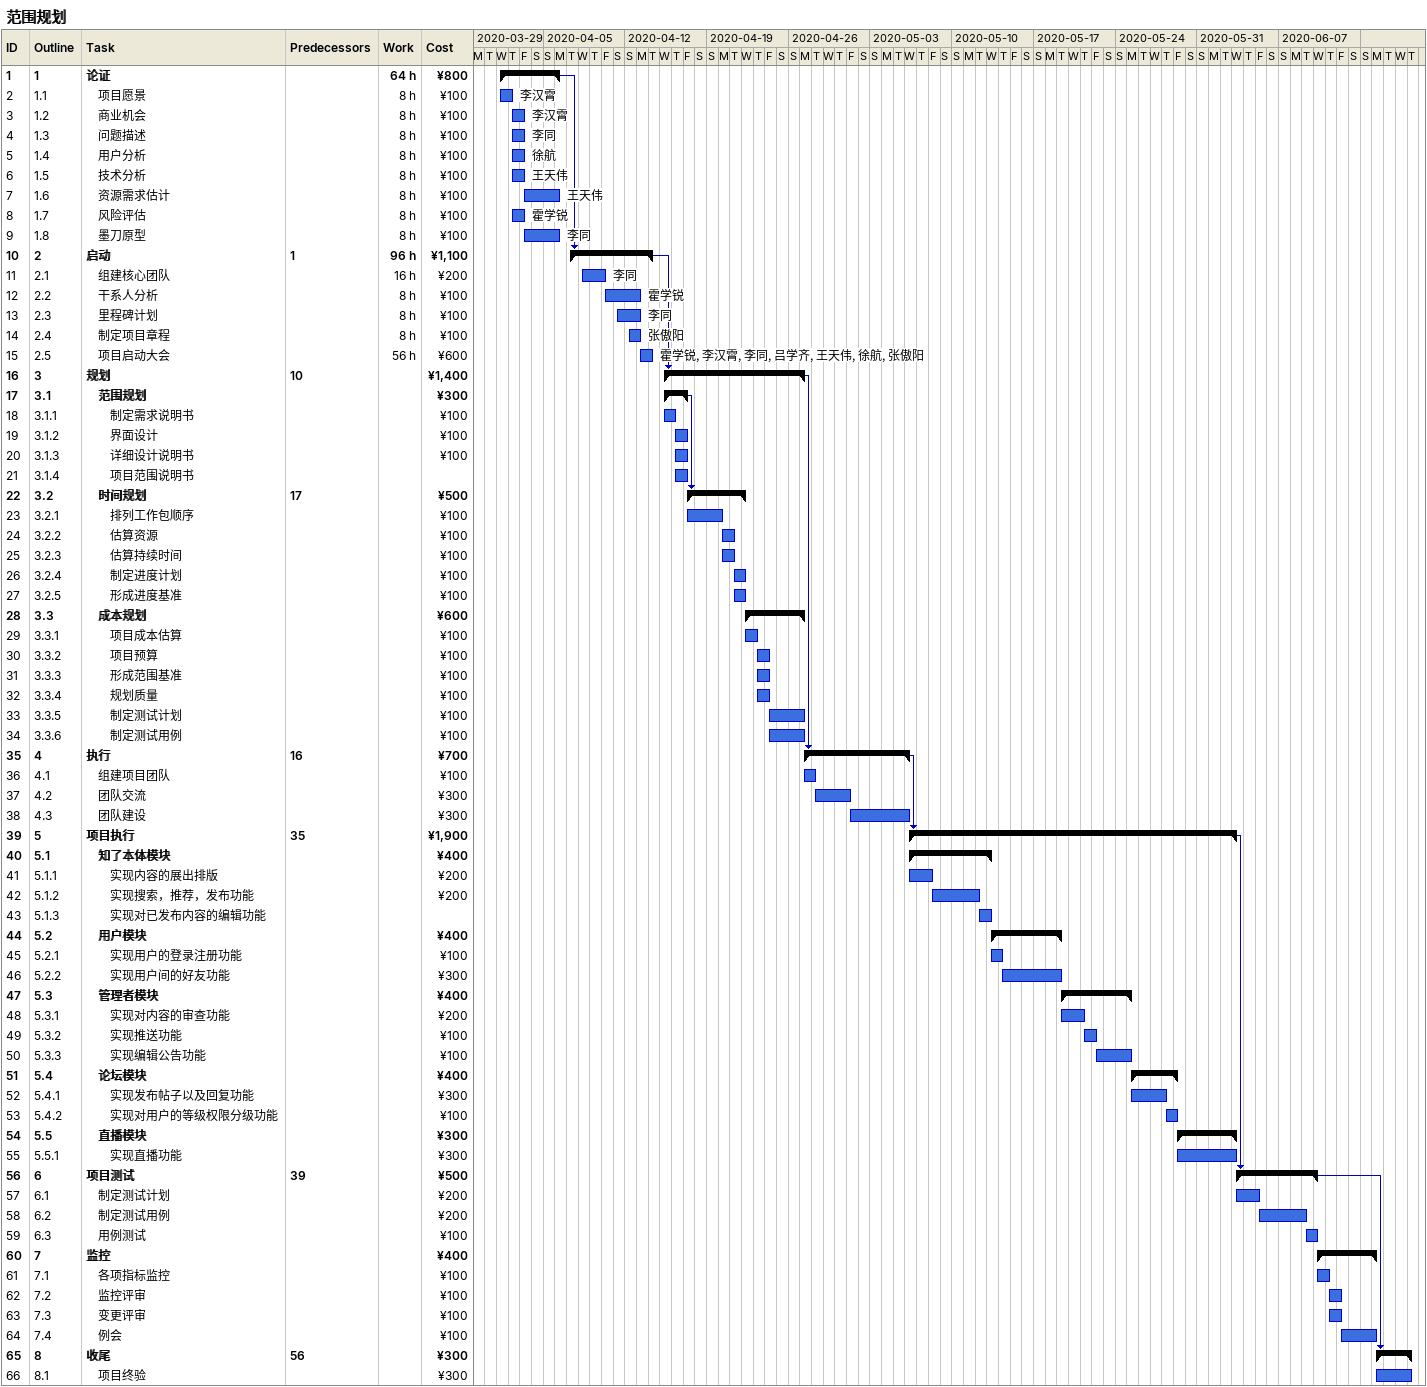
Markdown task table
范围规划

| ID | WBS | Task | Start | Finish | Predecessors | Resources | Work (h) | Cost (¥) |
|---|---|---|---|---|---|---|---|---|
| 1 | 1 | **论证** | 2020-04-01 | 2020-04-06 |  |  | 64 | 800 |
| 2 | 1.1 | 项目愿景 | 2020-04-01 | 2020-04-02 |  | 李汉霄 | 8 | 100 |
| 3 | 1.2 | 商业机会 | 2020-04-02 | 2020-04-03 |  | 李汉霄 | 8 | 100 |
| 4 | 1.3 | 问题描述 | 2020-04-02 | 2020-04-03 |  | 李同 | 8 | 100 |
| 5 | 1.4 | 用户分析 | 2020-04-02 | 2020-04-03 |  | 徐航 | 8 | 100 |
| 6 | 1.5 | 技术分析 | 2020-04-02 | 2020-04-03 |  | 王天伟 | 8 | 100 |
| 7 | 1.6 | 资源需求估计 | 2020-04-03 | 2020-04-06 |  | 王天伟 | 8 | 100 |
| 8 | 1.7 | 风险评估 | 2020-04-02 | 2020-04-03 |  | 霍学锐 | 8 | 100 |
| 9 | 1.8 | 墨刀原型 | 2020-04-03 | 2020-04-06 |  | 李同 | 8 | 100 |
| 10 | 2 | **启动** | 2020-04-07 | 2020-04-14 | 1 |  | 96 | 1100 |
| 11 | 2.1 | 组建核心团队 | 2020-04-08 | 2020-04-10 |  | 李同 | 16 | 200 |
| 12 | 2.2 | 干系人分析 | 2020-04-10 | 2020-04-13 |  | 霍学锐 | 8 | 100 |
| 13 | 2.3 | 里程碑计划 | 2020-04-11 | 2020-04-13 |  | 李同 | 8 | 100 |
| 14 | 2.4 | 制定项目章程 | 2020-04-12 | 2020-04-13 |  | 张傲阳 | 8 | 100 |
| 15 | 2.5 | 项目启动大会 | 2020-04-13 | 2020-04-14 |  | 霍学锐, 李汉霄, 李同, 吕学齐, 王天伟, 徐航, 张傲阳 | 56 | 600 |
| 16 | 3 | **规划** | 2020-04-15 | 2020-04-27 | 10 |  |  | 1400 |
| 17 | 3.1 | **范围规划** | 2020-04-15 | 2020-04-17 |  |  |  | 300 |
| 18 | 3.1.1 | 制定需求说明书 | 2020-04-15 | 2020-04-16 |  |  |  | 100 |
| 19 | 3.1.2 | 界面设计 | 2020-04-16 | 2020-04-17 |  |  |  | 100 |
| 20 | 3.1.3 | 详细设计说明书 | 2020-04-16 | 2020-04-17 |  |  |  | 100 |
| 21 | 3.1.4 | 项目范围说明书 | 2020-04-16 | 2020-04-17 |  |  |  |  |
| 22 | 3.2 | **时间规划** | 2020-04-17 | 2020-04-22 | 17 |  |  | 500 |
| 23 | 3.2.1 | 排列工作包顺序 | 2020-04-17 | 2020-04-20 |  |  |  | 100 |
| 24 | 3.2.2 | 估算资源 | 2020-04-20 | 2020-04-21 |  |  |  | 100 |
| 25 | 3.2.3 | 估算持续时间 | 2020-04-20 | 2020-04-21 |  |  |  | 100 |
| 26 | 3.2.4 | 制定进度计划 | 2020-04-21 | 2020-04-22 |  |  |  | 100 |
| 27 | 3.2.5 | 形成进度基准 | 2020-04-21 | 2020-04-22 |  |  |  | 100 |
| 28 | 3.3 | **成本规划** | 2020-04-22 | 2020-04-27 |  |  |  | 600 |
| 29 | 3.3.1 | 项目成本估算 | 2020-04-22 | 2020-04-23 |  |  |  | 100 |
| 30 | 3.3.2 | 项目预算 | 2020-04-23 | 2020-04-24 |  |  |  | 100 |
| 31 | 3.3.3 | 形成范围基准 | 2020-04-23 | 2020-04-24 |  |  |  | 100 |
| 32 | 3.3.4 | 规划质量 | 2020-04-23 | 2020-04-24 |  |  |  | 100 |
| 33 | 3.3.5 | 制定测试计划 | 2020-04-24 | 2020-04-27 |  |  |  | 100 |
| 34 | 3.3.6 | 制定测试用例 | 2020-04-24 | 2020-04-27 |  |  |  | 100 |
| 35 | 4 | **执行** | 2020-04-27 | 2020-05-06 | 16 |  |  | 700 |
| 36 | 4.1 | 组建项目团队 | 2020-04-27 | 2020-04-28 |  |  |  | 100 |
| 37 | 4.2 | 团队交流 | 2020-04-28 | 2020-05-01 |  |  |  | 300 |
| 38 | 4.3 | 团队建设 | 2020-05-01 | 2020-05-06 |  |  |  | 300 |
| 39 | 5 | **项目执行** | 2020-05-06 | 2020-06-03 | 35 |  |  | 1900 |
| 40 | 5.1 | **知了本体模块** | 2020-05-06 | 2020-05-13 |  |  |  | 400 |
| 41 | 5.1.1 | 实现内容的展出排版 | 2020-05-06 | 2020-05-08 |  |  |  | 200 |
| 42 | 5.1.2 | 实现搜索，推荐，发布功能 | 2020-05-08 | 2020-05-12 |  |  |  | 200 |
| 43 | 5.1.3 | 实现对已发布内容的编辑功能 | 2020-05-12 | 2020-05-13 |  |  |  |  |
| 44 | 5.2 | **用户模块** | 2020-05-13 | 2020-05-19 |  |  |  | 400 |
| 45 | 5.2.1 | 实现用户的登录注册功能 | 2020-05-13 | 2020-05-14 |  |  |  | 100 |
| 46 | 5.2.2 | 实现用户间的好友功能 | 2020-05-14 | 2020-05-19 |  |  |  | 300 |
| 47 | 5.3 | **管理者模块** | 2020-05-19 | 2020-05-25 |  |  |  | 400 |
| 48 | 5.3.1 | 实现对内容的审查功能 | 2020-05-19 | 2020-05-21 |  |  |  | 200 |
| 49 | 5.3.2 | 实现推送功能 | 2020-05-21 | 2020-05-22 |  |  |  | 100 |
| 50 | 5.3.3 | 实现编辑公告功能 | 2020-05-22 | 2020-05-25 |  |  |  | 100 |
| 51 | 5.4 | **论坛模块** | 2020-05-25 | 2020-05-29 |  |  |  | 400 |
| 52 | 5.4.1 | 实现发布帖子以及回复功能 | 2020-05-25 | 2020-05-28 |  |  |  | 300 |
| 53 | 5.4.2 | 实现对用户的等级权限分级功能 | 2020-05-28 | 2020-05-29 |  |  |  | 100 |
| 54 | 5.5 | **直播模块** | 2020-05-29 | 2020-06-03 |  |  |  | 300 |
| 55 | 5.5.1 | 实现直播功能 | 2020-05-29 | 2020-06-03 |  |  |  | 300 |
| 56 | 6 | **项目测试** | 2020-06-03 | 2020-06-10 | 39 |  |  | 500 |
| 57 | 6.1 | 制定测试计划 | 2020-06-03 | 2020-06-05 |  |  |  | 200 |
| 58 | 6.2 | 制定测试用例 | 2020-06-05 | 2020-06-09 |  |  |  | 200 |
| 59 | 6.3 | 用例测试 | 2020-06-09 | 2020-06-10 |  |  |  | 100 |
| 60 | 7 | **监控** | 2020-06-10 | 2020-06-15 |  |  |  | 400 |
| 61 | 7.1 | 各项指标监控 | 2020-06-10 | 2020-06-11 |  |  |  | 100 |
| 62 | 7.2 | 监控评审 | 2020-06-11 | 2020-06-12 |  |  |  | 100 |
| 63 | 7.3 | 变更评审 | 2020-06-11 | 2020-06-12 |  |  |  | 100 |
| 64 | 7.4 | 例会 | 2020-06-12 | 2020-06-15 |  |  |  | 100 |
| 65 | 8 | **收尾** | 2020-06-15 | 2020-06-18 | 56 |  |  | 300 |
| 66 | 8.1 | 项目终验 | 2020-06-15 | 2020-06-18 |  |  |  | 300 |
